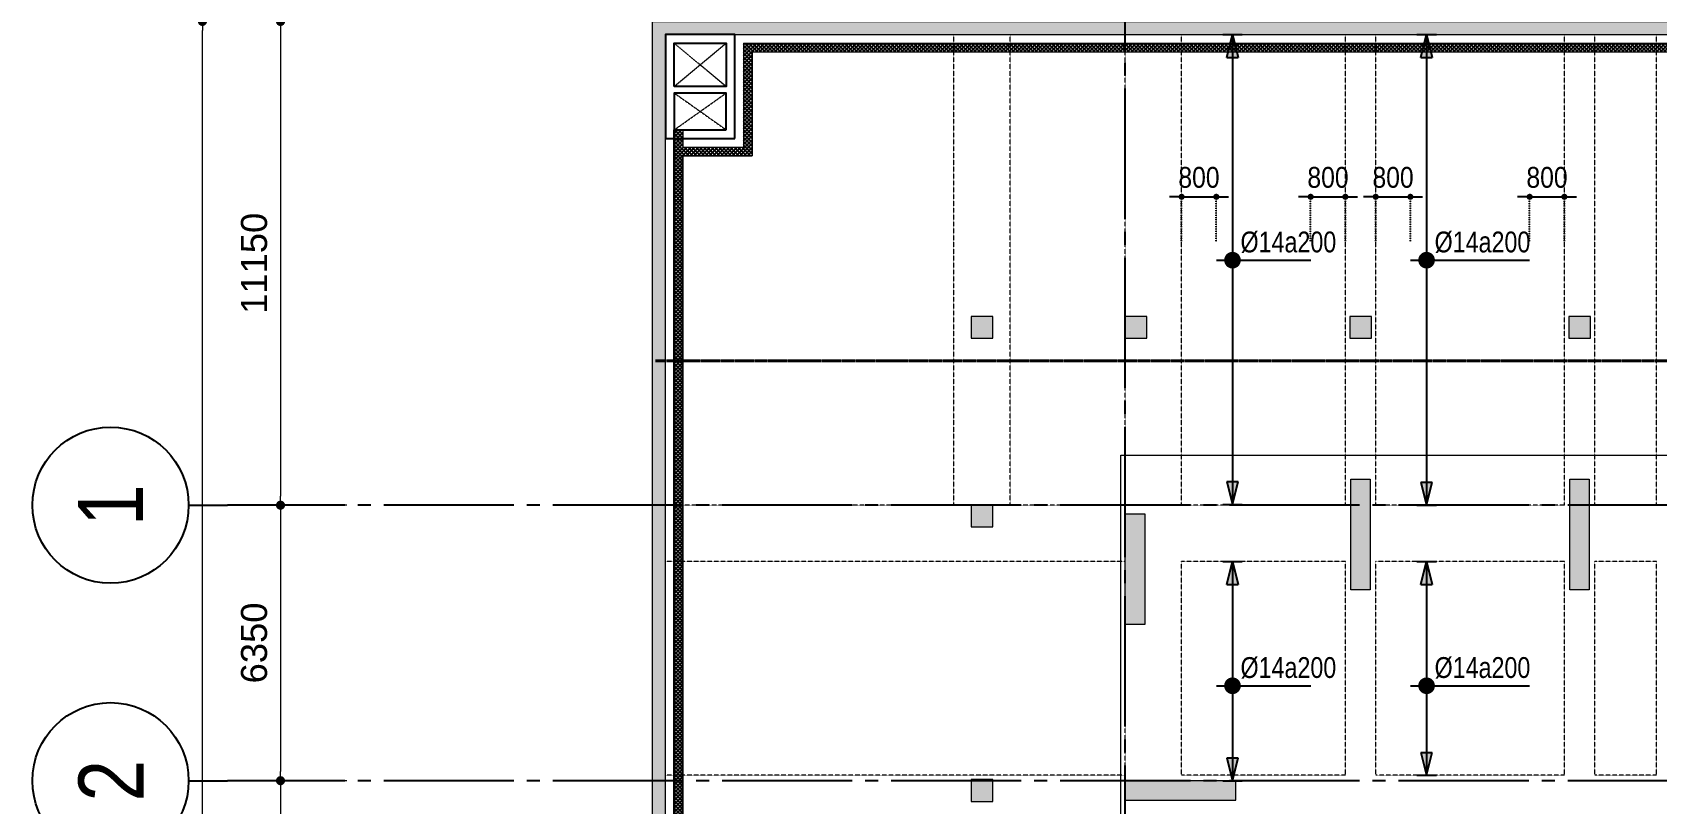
# Model space of a CAD drawing. Header units: millimetres. Extents: x -3819597 to -2591384, y 582389 to 820195.
# Drawn here: x -3114453 to -3077006, y 755356 to 773126 of the extents above; entities that cross this region are included whole.
import ezdxf
from ezdxf.enums import TextEntityAlignment as Align

# ---------------------------------------------------------------- set-up
doc = ezdxf.new("R2010")
doc.units = ezdxf.units.MM
doc.header["$MEASUREMENT"] = 0
for name, pattern in [('CENTER', [2, 1.25, -0.25, 0.25, -0.25]), ('CHG_XX_Cot_Ham 2$0$MB_Luoi truc$0$HTT Hidden 21', [3, 2, -1]), ('CHG_XX_Damsan_Ham 2$0$CHG_XX_Damsan_Ham 2$0$HIDDEN', [0.375, 0.25, -0.125]), ('CHG_XX_Luoi truc$0$MB_Luoi truc$0$Center101', [13, 10, -1, 1, -1]), ('DOT2', [0.125, 0, -0.125]), ('HIDDEN', [0.375, 0.25, -0.125])]:
    doc.linetypes.add(name, pattern=pattern)
doc.layers.get('0').update_dxf_attribs({"lineweight": 9})
doc.layers.get('Defpoints').update_dxf_attribs({"color": 10, "lineweight": 0})
for name, color, linetype in [('02HN. TEXT B', 1, 'Continuous'), ('08HN. SSS X', 6, 'Continuous'), ('12HN. GRID', 1, 'CENTER'), ('CHG_XX_Damsan_Ham 2$0$CHG_XX_Damsan_Ham 2$0$MEP-00-GENERAL-35', 2, 'Continuous'), ('CHG_XX_Luoi truc$0$Grid', 34, 'Continuous'), ('CHG_XX_Luoi truc$0$Grid Line', 8, 'CHG_XX_Luoi truc$0$MB_Luoi truc$0$Center101'), ('dim', 51, 'Continuous')]:
    doc.layers.add(name, color=color, linetype=linetype)
for name, color, linetype, lineweight in [('CHG_XX_Cot_Ham 2$0$MB_Luoi truc$0$Dim 300', 1, 'Continuous', 5), ('CHG_XX_Cot_Ham 2$0$NS-Pier-H2', 150, 'Continuous', 13), ('CHG_XX_Cot_Ham 2$0$NS-Pier-H2 @ 1', 150, 'Continuous', 13), ('CHG_XX_Cot_Ham 2$0$NS-Pier-H2 @ 150', 150, 'Continuous', 13), ("CHG_XX_Damsan_Ham 2$0$CHG_XX_Damsan_Ham 2$0$'S_General_Hidden_1 Thin", 1, 'CHG_XX_Damsan_Ham 2$0$CHG_XX_Damsan_Ham 2$0$HIDDEN', 18), ('CHG_XX_Damsan_Ham 2$0$CHG_XX_Damsan_Ham 2$0$CHG_XX_Damsan_Ham 2$0$Start net bao', 3, 'Continuous', 18), ('CHG_XX_Damsan_Ham 2$0$CHG_XX_Damsan_Ham 2$0$DBAO', 3, 'Continuous', 13), ('CHG_XX_Damsan_Ham 2$0$CHG_XX_Damsan_Ham 2$0$DMo', 9, 'CHG_XX_Damsan_Ham 2$0$CHG_XX_Damsan_Ham 2$0$HIDDEN', 9), ('CHG_XX_Damsan_Ham 2$0$CHG_XX_Damsan_Ham 2$0$DTE-MEP-H-SLAB TEXT', 3, 'Continuous', 0), ('CHG_XX_Damsan_Ham 2$0$CHG_XX_Damsan_Ham 2$0$mach ngung thi cong', 6, 'Continuous', 13), ('CHG_XX_Damsan_Ham 2$0$CHG_XX_Damsan_Ham 2$0$Start hatch', 8, 'Continuous', 25), ('CHG_XX_Damsan_Ham 2$0$CHG_XX_Damsan_Ham 2$0$Start net bao', 3, 'Continuous', 18), ('CHG_XX_Damsan_Ham 2$0$HATCH', 57, 'Continuous', 9), ('CHG_XX_Damsan_Ham 2$0$mach ngung thi cong', 6, 'Continuous', 13), ('thep chay suot', 5, 'HIDDEN', 40)]:
    doc.layers.add(name, color=color, linetype=linetype, lineweight=lineweight)
for name, color, linetype, lineweight, plot in [('CHG_XX_Cot_Ham 2$0$NS-Column-H2', 90, 'Continuous', 13, False), ('CHG_XX_Cot_Ham 2$0$NS-Column-H2 @ 1', 90, 'Continuous', 13, False), ('CHG_XX_Cot_Ham 2$0$NS-Column-H2 @ 150', 90, 'Continuous', 13, False)]:
    doc.layers.add(name, color=color, linetype=linetype, lineweight=lineweight, plot=plot)
doc.styles.add('[HN042014]STYLE', font='arial.ttf', dxfattribs={"width": 0.8})
doc.styles.add('CHG_XX_Cot_Ham 2$0$MB_Luoi truc$0$Arial_C', font='arial.ttf')
doc.styles.add('CHG_XX_Luoi truc$0$MB_Luoi truc$0$Grid A-F$0$VNI-HelveCB', font='VHELVCB_0.TTF')
doc.styles.add('MB_Luoi truc$0$Arial_C', font='arial.ttf', dxfattribs={"width": 0.85})
doc.dimstyles.new('200', dxfattribs={"dimscale": 200, "dimtxt": 2.4, "dimasz": 0.7, "dimexe": 0.0003, "dimexo": 0, "dimgap": 1, "dimtad": 1, "dimdec": 0, "dimzin": 12, "dimdsep": 46, "dimtxsty": 'MB_Luoi truc$0$Arial_C', "dimblk": 'MB_Luoi truc$0$_Dot', "dimcen": 0.5, "dimclrd": 256, "dimclre": 8, "dimclrt": 1, "dimadec": 0, "dimazin": 0, "dimtfac": 1, "dimtdec": 0, "dimtix": 1, "dimtmove": 2, "dimatfit": 3, "dimldrblk": 'MB_Luoi truc$0$HTT Arrow 30', "dimfxl": 1, "dimtolj": 1, "dimtzin": 0, "dimlwe": -1, "dimarcsym": 0})
doc.dimstyles.new('CHG_XX_Cot_Ham 2$0$MB_Luoi truc$0$Dim 300 (A1-A2)', dxfattribs={"dimscale": 300, "dimtxt": 2, "dimasz": 0.7, "dimexe": 0, "dimexo": 1, "dimgap": 1, "dimtad": 1, "dimdec": 0, "dimzin": 12, "dimdsep": 46, "dimtxsty": 'CHG_XX_Cot_Ham 2$0$MB_Luoi truc$0$Arial_C', "dimblk": 'CHG_XX_Cot_Ham 2$0$MB_Luoi truc$0$_Dot', "dimcen": 1, "dimclrd": 256, "dimclre": 256, "dimclrt": 3, "dimadec": 0, "dimazin": 0, "dimtfac": 1, "dimtdec": 0, "dimtix": 1, "dimtmove": 2, "dimatfit": 3, "dimldrblk": 'CHG_XX_Cot_Ham 2$0$MB_Luoi truc$0$HTT Arrow 30', "dimfxl": 1, "dimtolj": 1, "dimtzin": 0, "dimarcsym": 0})

# ---------------------------------------------------------------- blocks, each defined once
blk = doc.blocks.new('*U19')
at = {"layer": '12HN. GRID', "linetype": 'Continuous'}
h = blk.add_hatch(color=256, dxfattribs=at)
h.dxf.hatch_style = 1
h.paths.add_polyline_path([(-44, 1558), (44, 1558), (0, 1734)])
h = blk.add_hatch(color=256, dxfattribs=at)
h.dxf.hatch_style = 1
h.paths.add_polyline_path([(0, -1876), (44, -1700), (-44, -1700)])
at = {"layer": '08HN. SSS X', "linetype": 'ByBlock', "ltscale": 10}
for p, q in [((-124, 0), (601, 0)), ((-124, 0), (-124, 0)), ((601, 0), (601, 0))]:
    blk.add_line(p, q, dxfattribs=at)
at = {"layer": '12HN. GRID', "linetype": 'Continuous'}
for p, q in [((-75, 1734), (75, 1734)), ((-44, 1558), (0, 1734)), ((0, 1734), (0, -1876)), ((0, 1734), (44, 1558)), ((-44, 1558), (44, 1558)), ((-44, -1700), (44, -1700)), ((-44, -1700), (0, -1876)), ((0, -1876), (44, -1700)), ((-75, -1876), (75, -1876))]:
    blk.add_line(p, q, dxfattribs=at)
at = {"layer": '12HN. GRID', "linetype": 'Continuous', "const_width": 64, "flags": 128}
blk.add_lwpolyline([(-32, 0, 1), (32, 0, 1)], format="xyb", close=True, dxfattribs=at)
at = {"layer": '02HN. TEXT B', "linetype": 'ByBlock', "style": '[HN042014]STYLE', "width": 0.8, "flags": 8}
blk.add_attdef('1', text='', height=160, dxfattribs=at).set_placement((62, 140), align=Align.MIDDLE_LEFT)
blk.add_attdef('0', text='', height=160, dxfattribs=at).set_placement((1102, 160), align=Align.MIDDLE_CENTER)
at = {"layer": 'Defpoints', "color": 9, "linetype": 'ByBlock', "style": '[HN042014]STYLE', "width": 0.8, "flags": 9}
for tag, p in [('2', (1608, 1039)), ('3', (1608, 635)), ('4', (1608, 230)), ('5', (1608, -161))]:
    blk.add_attdef(tag, text='', height=250, dxfattribs=at).set_placement(p, align=Align.MIDDLE_CENTER)
blk = doc.blocks.new('MB_Luoi truc$0$_Dot')
at = {"color": 0, "linetype": 'ByBlock', "lineweight": -2}
blk.add_line((-0.5, 0), (-1, 0), dxfattribs=at)
at = {"color": 0, "linetype": 'ByBlock', "const_width": 0.5}
blk.add_lwpolyline([(-0.25, 0, 1), (0.25, 0, 1)], format="xyb", close=True, dxfattribs=at)
blk = doc.blocks.new('*D20')
at = {"layer": 'Defpoints', "color": 0, "transparency": 16777216}
for p in [(-3087156, 769339), (-3087956, 768311), (-3087156, 768311)]:
    blk.add_point(p, dxfattribs=at)
at = {"layer": 'dim', "lineweight": -2, "transparency": 16777216}
for p, q in [((-3088096, 769339), (-3088236, 769339)), ((-3087956, 769339), (-3087156, 769339)), ((-3087016, 769339), (-3086876, 769339))]:
    blk.add_line(p, q, dxfattribs=at)
at = {"layer": 'dim', "color": 8, "linetype": 'DOT2', "transparency": 16777216}
for p, q in [((-3087956, 768311), (-3087956, 769339)), ((-3087156, 768311), (-3087156, 769339))]:
    blk.add_line(p, q, dxfattribs=at)
at = {"layer": 'dim', "lineweight": -2, "transparency": 16777216, "xscale": 140, "yscale": 140, "zscale": 140}
blk.add_blockref('MB_Luoi truc$0$_Dot', (-3087956, 769339), dxfattribs=at)
at = {"layer": 'dim', "lineweight": -2, "transparency": 16777216, "xscale": 140, "yscale": 140, "zscale": 140, "rotation": 180}
blk.add_blockref('MB_Luoi truc$0$_Dot', (-3087156, 769339), dxfattribs=at)
at = {"layer": 'dim', "color": 1, "transparency": 16777216, "insert": (-3087556, 769784), "char_height": 480, "attachment_point": 5, "style": 'MB_Luoi truc$0$Arial_C'}
blk.add_mtext('\\A1;800', dxfattribs=at)
blk = doc.blocks.new('MB_Luoi truc$0$HTT Arrow 30')
blk.add_hatch(color=256).paths.add_polyline_path([(-2.5, 0.375), (-2.5, -0.375), (0, 0)])
at = {"color": 0, "linetype": 'ByBlock', "lineweight": -2}
for p, q in [((0, 0), (-2.5, 0.375)), ((-2.5, -0.375), (-2.5, 0.375)), ((0, 0), (-2.5, -0.375))]:
    blk.add_line(p, q, dxfattribs=at)
blk = doc.blocks.new('*D21')
at = {"layer": 'Defpoints', "color": 0, "transparency": 16777216}
for p in [(-3084181, 769339), (-3084981, 768311), (-3084181, 768311)]:
    blk.add_point(p, dxfattribs=at)
at = {"layer": 'dim', "lineweight": -2, "transparency": 16777216}
for p, q in [((-3085121, 769339), (-3085261, 769339)), ((-3084981, 769339), (-3084181, 769339)), ((-3084041, 769339), (-3083901, 769339))]:
    blk.add_line(p, q, dxfattribs=at)
at = {"layer": 'dim', "color": 8, "linetype": 'DOT2', "transparency": 16777216}
for p, q in [((-3084981, 768311), (-3084981, 769339)), ((-3084181, 768311), (-3084181, 769339))]:
    blk.add_line(p, q, dxfattribs=at)
at = {"layer": 'dim', "lineweight": -2, "transparency": 16777216, "xscale": 140, "yscale": 140, "zscale": 140}
blk.add_blockref('MB_Luoi truc$0$_Dot', (-3084981, 769339), dxfattribs=at)
at = {"layer": 'dim', "lineweight": -2, "transparency": 16777216, "xscale": 140, "yscale": 140, "zscale": 140, "rotation": 180}
blk.add_blockref('MB_Luoi truc$0$_Dot', (-3084181, 769339), dxfattribs=at)
at = {"layer": 'dim', "color": 1, "transparency": 16777216, "insert": (-3084581, 769784), "char_height": 480, "attachment_point": 5, "style": 'MB_Luoi truc$0$Arial_C'}
blk.add_mtext('\\A1;800', dxfattribs=at)
blk = doc.blocks.new('*U22')
at = {"layer": '12HN. GRID', "linetype": 'Continuous'}
h = blk.add_hatch(color=256, dxfattribs=at)
h.dxf.hatch_style = 1
h.paths.add_polyline_path([(-44, 1558), (44, 1558), (0, 1734)])
h = blk.add_hatch(color=256, dxfattribs=at)
h.dxf.hatch_style = 1
h.paths.add_polyline_path([(0, -1882), (44, -1706), (-44, -1706)])
at = {"layer": '08HN. SSS X', "linetype": 'ByBlock', "ltscale": 10}
for p, q in [((-124, 0), (792, 0)), ((-124, 0), (-124, 0)), ((792, 0), (792, 0))]:
    blk.add_line(p, q, dxfattribs=at)
at = {"layer": '12HN. GRID', "linetype": 'Continuous'}
for p, q in [((-75, 1734), (75, 1734)), ((-44, 1558), (0, 1734)), ((0, 1734), (0, -1882)), ((0, 1734), (44, 1558)), ((-44, 1558), (44, 1558)), ((-44, -1706), (44, -1706)), ((-44, -1706), (0, -1882)), ((0, -1882), (44, -1706)), ((-75, -1882), (75, -1882))]:
    blk.add_line(p, q, dxfattribs=at)
at = {"layer": '12HN. GRID', "linetype": 'Continuous', "const_width": 64, "flags": 128}
blk.add_lwpolyline([(-32, 0, 1), (32, 0, 1)], format="xyb", close=True, dxfattribs=at)
at = {"layer": '02HN. TEXT B', "linetype": 'ByBlock', "style": '[HN042014]STYLE', "width": 0.8, "flags": 8}
blk.add_attdef('1', text='', height=160, dxfattribs=at).set_placement((62, 140), align=Align.MIDDLE_LEFT)
blk.add_attdef('0', text='', height=160, dxfattribs=at).set_placement((1102, 160), align=Align.MIDDLE_CENTER)
at = {"layer": 'Defpoints', "color": 9, "linetype": 'ByBlock', "style": '[HN042014]STYLE', "width": 0.8, "flags": 9}
for tag, p in [('2', (1608, 1039)), ('3', (1608, 635)), ('4', (1608, 230)), ('5', (1608, -161))]:
    blk.add_attdef(tag, text='', height=250, dxfattribs=at).set_placement(p, align=Align.MIDDLE_CENTER)
blk = doc.blocks.new('*D23')
at = {"layer": 'Defpoints', "color": 0, "transparency": 16777216}
for p in [(-3082681, 769339), (-3083481, 768311), (-3082681, 768311)]:
    blk.add_point(p, dxfattribs=at)
at = {"layer": 'dim', "lineweight": -2, "transparency": 16777216}
for p, q in [((-3083621, 769339), (-3083761, 769339)), ((-3083481, 769339), (-3082681, 769339)), ((-3082541, 769339), (-3082401, 769339))]:
    blk.add_line(p, q, dxfattribs=at)
at = {"layer": 'dim', "color": 8, "linetype": 'DOT2', "transparency": 16777216}
for p, q in [((-3083481, 768311), (-3083481, 769339)), ((-3082681, 768311), (-3082681, 769339))]:
    blk.add_line(p, q, dxfattribs=at)
at = {"layer": 'dim', "lineweight": -2, "transparency": 16777216, "xscale": 140, "yscale": 140, "zscale": 140}
blk.add_blockref('MB_Luoi truc$0$_Dot', (-3083481, 769339), dxfattribs=at)
at = {"layer": 'dim', "lineweight": -2, "transparency": 16777216, "xscale": 140, "yscale": 140, "zscale": 140, "rotation": 180}
blk.add_blockref('MB_Luoi truc$0$_Dot', (-3082681, 769339), dxfattribs=at)
at = {"layer": 'dim', "color": 1, "transparency": 16777216, "insert": (-3083081, 769784), "char_height": 480, "attachment_point": 5, "style": 'MB_Luoi truc$0$Arial_C'}
blk.add_mtext('\\A1;800', dxfattribs=at)
blk = doc.blocks.new('*D30')
at = {"layer": 'Defpoints', "color": 0, "transparency": 16777216}
for p in [(-3079131, 769339), (-3079931, 768311), (-3079131, 768311)]:
    blk.add_point(p, dxfattribs=at)
at = {"layer": 'dim', "lineweight": -2, "transparency": 16777216}
for p, q in [((-3080071, 769339), (-3080211, 769339)), ((-3079931, 769339), (-3079131, 769339)), ((-3078991, 769339), (-3078851, 769339))]:
    blk.add_line(p, q, dxfattribs=at)
at = {"layer": 'dim', "color": 8, "linetype": 'DOT2', "transparency": 16777216}
for p, q in [((-3079931, 768311), (-3079931, 769339)), ((-3079131, 768311), (-3079131, 769339))]:
    blk.add_line(p, q, dxfattribs=at)
at = {"layer": 'dim', "lineweight": -2, "transparency": 16777216, "xscale": 140, "yscale": 140, "zscale": 140}
blk.add_blockref('MB_Luoi truc$0$_Dot', (-3079931, 769339), dxfattribs=at)
at = {"layer": 'dim', "lineweight": -2, "transparency": 16777216, "xscale": 140, "yscale": 140, "zscale": 140, "rotation": 180}
blk.add_blockref('MB_Luoi truc$0$_Dot', (-3079131, 769339), dxfattribs=at)
at = {"layer": 'dim', "color": 1, "transparency": 16777216, "insert": (-3079531, 769784), "char_height": 480, "attachment_point": 5, "style": 'MB_Luoi truc$0$Arial_C'}
blk.add_mtext('\\A1;800', dxfattribs=at)
blk = doc.blocks.new('CHG_XX_Cot_Ham 2$0$MB_Luoi truc$0$_Dot')
at = {"color": 0, "linetype": 'ByBlock', "lineweight": -2}
blk.add_line((-0.5, 0), (-1, 0), dxfattribs=at)
at = {"color": 0, "linetype": 'ByBlock', "const_width": 0.5}
blk.add_lwpolyline([(-0.25, 0, 1), (0.25, 0, 1)], format="xyb", close=True, dxfattribs=at)
blk = doc.blocks.new('*D999')
at = {"layer": 'CHG_XX_Cot_Ham 2$0$MB_Luoi truc$0$Dim 300', "lineweight": -2, "transparency": 16777216}
for p, q in [((-17945, 163400), (-19478, 163400)), ((-19478, 163190), (-19478, 152460)), ((-17945, 152250), (-19478, 152250))]:
    blk.add_line(p, q, dxfattribs=at)
at = {"layer": 'Defpoints', "color": 0, "transparency": 16777216}
for p in [(-17645, 163400), (-19478, 152250), (-17645, 152250)]:
    blk.add_point(p, dxfattribs=at)
at = {"layer": 'CHG_XX_Cot_Ham 2$0$MB_Luoi truc$0$Dim 300', "lineweight": -2, "transparency": 16777216, "xscale": 210, "yscale": 210, "zscale": 210}
for p, rotation in [((-19478, 163400), 90), ((-19478, 152250), 270)]:
    blk.add_blockref('CHG_XX_Cot_Ham 2$0$MB_Luoi truc$0$_Dot', p, dxfattribs=dict(at, rotation=rotation))
at = {"layer": 'CHG_XX_Cot_Ham 2$0$MB_Luoi truc$0$Dim 300', "color": 3, "transparency": 16777216, "insert": (-20085, 157825), "char_height": 600, "attachment_point": 5, "rotation": 90, "style": 'CHG_XX_Cot_Ham 2$0$MB_Luoi truc$0$Arial_C'}
blk.add_mtext('\\A1;11150', dxfattribs=at)
blk = doc.blocks.new('CHG_XX_Cot_Ham 2$0$MB_Luoi truc$0$HTT Arrow 30')
blk.add_hatch(color=256).paths.add_polyline_path([(-2.5, 0.375), (-2.5, -0.375), (0, 0)])
at = {"color": 0, "linetype": 'ByBlock', "lineweight": -2}
for p, q in [((0, 0), (-2.5, 0.375)), ((-2.5, -0.375), (-2.5, 0.375)), ((0, 0), (-2.5, -0.375))]:
    blk.add_line(p, q, dxfattribs=at)
blk = doc.blocks.new('*D1000')
at = {"layer": 'CHG_XX_Cot_Ham 2$0$MB_Luoi truc$0$Dim 300', "lineweight": -2, "transparency": 16777216}
for p, q in [((-17945, 152250), (-19478, 152250)), ((-19478, 152040), (-19478, 146110)), ((-17945, 145900), (-19478, 145900))]:
    blk.add_line(p, q, dxfattribs=at)
at = {"layer": 'Defpoints', "color": 0, "transparency": 16777216}
for p in [(-17645, 152250), (-19478, 145900), (-17645, 145900)]:
    blk.add_point(p, dxfattribs=at)
at = {"layer": 'CHG_XX_Cot_Ham 2$0$MB_Luoi truc$0$Dim 300', "lineweight": -2, "transparency": 16777216, "xscale": 210, "yscale": 210, "zscale": 210}
for p, rotation in [((-19478, 152250), 90), ((-19478, 145900), 270)]:
    blk.add_blockref('CHG_XX_Cot_Ham 2$0$MB_Luoi truc$0$_Dot', p, dxfattribs=dict(at, rotation=rotation))
at = {"layer": 'CHG_XX_Cot_Ham 2$0$MB_Luoi truc$0$Dim 300', "color": 3, "transparency": 16777216, "insert": (-20085, 149075), "char_height": 600, "attachment_point": 5, "rotation": 90, "style": 'CHG_XX_Cot_Ham 2$0$MB_Luoi truc$0$Arial_C'}
blk.add_mtext('\\A1;6350', dxfattribs=at)
blk = doc.blocks.new('*D1001')
at = {"layer": 'CHG_XX_Cot_Ham 2$0$MB_Luoi truc$0$Dim 300', "lineweight": -2, "transparency": 16777216}
for p, q in [((-17945, 145900), (-19478, 145900)), ((-19478, 145690), (-19478, 141260)), ((-17945, 141050), (-19478, 141050))]:
    blk.add_line(p, q, dxfattribs=at)
at = {"layer": 'Defpoints', "color": 0, "transparency": 16777216}
for p in [(-17645, 145900), (-19478, 141050), (-17645, 141050)]:
    blk.add_point(p, dxfattribs=at)
at = {"layer": 'CHG_XX_Cot_Ham 2$0$MB_Luoi truc$0$Dim 300', "lineweight": -2, "transparency": 16777216, "xscale": 210, "yscale": 210, "zscale": 210}
for p, rotation in [((-19478, 145900), 90), ((-19478, 141050), 270)]:
    blk.add_blockref('CHG_XX_Cot_Ham 2$0$MB_Luoi truc$0$_Dot', p, dxfattribs=dict(at, rotation=rotation))
at = {"layer": 'CHG_XX_Cot_Ham 2$0$MB_Luoi truc$0$Dim 300', "color": 3, "transparency": 16777216, "insert": (-20085, 143475), "char_height": 600, "attachment_point": 5, "rotation": 90, "style": 'CHG_XX_Cot_Ham 2$0$MB_Luoi truc$0$Arial_C'}
blk.add_mtext('\\A1;4850', dxfattribs=at)
blk = doc.blocks.new('*D1020')
at = {"layer": 'CHG_XX_Cot_Ham 2$0$MB_Luoi truc$0$Dim 300', "lineweight": -2, "transparency": 16777216}
for p, q in [((-17945, 163400), (-21278, 163400)), ((-21278, -8790), (-21278, 163190)), ((-17945, -9000), (-21278, -9000))]:
    blk.add_line(p, q, dxfattribs=at)
at = {"layer": 'Defpoints', "color": 0, "transparency": 16777216}
for p in [(-21278, 163400), (-17645, 163400), (-17645, -9000)]:
    blk.add_point(p, dxfattribs=at)
at = {"layer": 'CHG_XX_Cot_Ham 2$0$MB_Luoi truc$0$Dim 300', "lineweight": -2, "transparency": 16777216, "xscale": 210, "yscale": 210, "zscale": 210}
for p, rotation in [((-21278, 163400), 90), ((-21278, -9000), 270)]:
    blk.add_blockref('CHG_XX_Cot_Ham 2$0$MB_Luoi truc$0$_Dot', p, dxfattribs=dict(at, rotation=rotation))
at = {"layer": 'CHG_XX_Cot_Ham 2$0$MB_Luoi truc$0$Dim 300', "color": 3, "transparency": 16777216, "insert": (-21885, 77200), "char_height": 600, "attachment_point": 5, "rotation": 90, "style": 'CHG_XX_Cot_Ham 2$0$MB_Luoi truc$0$Arial_C'}
blk.add_mtext('\\A1;172400', dxfattribs=at)
blk = doc.blocks.new('*U1035')
at = {"layer": 'CHG_XX_Cot_Ham 2$0$NS-Pier-H2 @ 1'}
h = blk.add_hatch(color=256, dxfattribs=at)
h.dxf.hatch_style = 1
h.paths.add_polyline_path([(450, 0), (0, 0), (0, -2550), (450, -2550)])
at = {"layer": 'CHG_XX_Cot_Ham 2$0$NS-Pier-H2 @ 150'}
h = blk.add_hatch(color=256, dxfattribs=at)
h.dxf.hatch_style = 1
h.paths.add_polyline_path([(450, 0), (0, 0), (0, -2550), (450, -2550)])
blk = doc.blocks.new('CHG_XX_Cot_Ham 2$0$Block A_C450x2250')
at = {"layer": 'CHG_XX_Cot_Ham 2$0$NS-Pier-H2'}
blk.add_lwpolyline([(450, -2550), (0, -2550), (0, 0), (450, 0)], close=True, dxfattribs=at)
blk.add_blockref('*U1035', (0, 0), dxfattribs=at)
blk = doc.blocks.new('*U1037')
at = {"layer": 'CHG_XX_Cot_Ham 2$0$NS-Column-H2 @ 1'}
h = blk.add_hatch(color=256, dxfattribs=at)
h.dxf.hatch_style = 1
h.paths.add_polyline_path([(-250, -250), (-250, 250), (250, 250), (250, -250)])
at = {"layer": 'CHG_XX_Cot_Ham 2$0$NS-Column-H2 @ 150'}
h = blk.add_hatch(color=256, dxfattribs=at)
h.dxf.hatch_style = 1
h.paths.add_polyline_path([(-250, -250), (-250, 250), (250, 250), (250, -250)])
blk = doc.blocks.new('CHG_XX_Cot_Ham 2$0$500x500')
at = {"layer": 'CHG_XX_Cot_Ham 2$0$NS-Column-H2'}
blk.add_lwpolyline([(250, -250), (250, 250), (-250, 250), (-250, -250)], close=True, dxfattribs=at)
blk.add_blockref('*U1037', (0, 0), dxfattribs=at)
blk = doc.blocks.new('*U1030')
at = {"layer": 'CHG_XX_Luoi truc$0$Grid Line'}
blk.add_line((0, 0), (0, 608), dxfattribs=at)
at = {"layer": 'CHG_XX_Luoi truc$0$Grid', "lineweight": -2, "style": 'CHG_XX_Luoi truc$0$MB_Luoi truc$0$Grid A-F$0$VNI-HelveCB'}
for tag, p in [('GRIDSUB', (0, 617)), ('GRID', (0, -9))]:
    blk.add_attdef(tag, text='', height=5, dxfattribs=at).set_placement(p, align=Align.MIDDLE)
blk = doc.blocks.new('*U1031')
at = {"layer": 'CHG_XX_Luoi truc$0$Grid', "lineweight": -2}
blk.add_line((0, 441), (0, 438), dxfattribs=at)
blk.add_circle((0, 447), 6, dxfattribs=at)
at = {"layer": 'CHG_XX_Luoi truc$0$Grid Line'}
blk.add_line((0, 0), (0, 438), dxfattribs=at)
at = {"layer": 'CHG_XX_Luoi truc$0$Grid', "lineweight": -2, "style": 'CHG_XX_Luoi truc$0$MB_Luoi truc$0$Grid A-F$0$VNI-HelveCB'}
for tag, p in [('GRIDSUB', (0, 447)), ('GRID', (0, -9))]:
    blk.add_attdef(tag, text='', height=5, dxfattribs=at).set_placement(p, align=Align.MIDDLE)
blk = doc.blocks.new('CHG_XX_Luoi truc')
at = {"layer": 'CHG_XX_Luoi truc$0$Grid', "xscale": 300, "yscale": 300, "zscale": 300}
blk.add_blockref('*U1030', (0, -12747), dxfattribs=at)
at = {"layer": 'CHG_XX_Luoi truc$0$Grid'}
ref = blk.add_blockref('*U1031', (110703, 152250), dxfattribs=dict(at, xscale=300.0000000000013, yscale=300.0000000000013, zscale=300.0000000000013, rotation=90))
ref.add_attrib('GRIDSUB', '1', dxfattribs={"lineweight": -2, "height": 1500, "rotation": 90, "style": 'CHG_XX_Luoi truc$0$MB_Luoi truc$0$Grid A-F$0$VNI-HelveCB'}).set_placement((-23397, 152250), align=Align.MIDDLE)
ref = blk.add_blockref('*U1031', (110703, 145900), dxfattribs=dict(at, xscale=300.0000000000013, yscale=300.0000000000013, zscale=300.0000000000013, rotation=90))
ref.add_attrib('GRIDSUB', '2', dxfattribs={"lineweight": -2, "height": 1500, "rotation": 90, "style": 'CHG_XX_Luoi truc$0$MB_Luoi truc$0$Grid A-F$0$VNI-HelveCB'}).set_placement((-23397, 145900), align=Align.MIDDLE)
blk = doc.blocks.new('CHG_XX_Damsan_Ham 2$0$CHG_XX_Damsan_Ham 2$0$sdfsgdh')
at = {"layer": 'CHG_XX_Damsan_Ham 2$0$CHG_XX_Damsan_Ham 2$0$Start hatch', "ltscale": 0.5}
h = blk.add_hatch(dxfattribs=at)
h.set_pattern_fill('ANSI37', color=256, scale=500)
h.set_pattern_definition([(45, (273994.73, -7150), (-44.194174, 44.194174), []), (135, (273994.73, -7150), (-44.194174, -44.194174), [])])
h.paths.add_polyline_path([(42037, 2000), (1900, 2000), (1900, -400), (500, -400), (500, 0), (300, 0), (300, -600), (500, -600), (2100, -600), (2100, 1800), (42037, 1800)])
h = blk.add_hatch(dxfattribs=at)
h.set_pattern_fill('ANSI37', color=256, scale=500)
h.set_pattern_definition([(45, (273994.73, -8650), (-44.194174, 44.194174), []), (135, (273994.73, -8650), (-44.194174, -44.194174), [])])
h.paths.add_polyline_path([(500, -600), (300, -600), (300, -21786), (500, -21786)])
at = {"layer": 'CHG_XX_Damsan_Ham 2$0$CHG_XX_Damsan_Ham 2$0$DTE-MEP-H-SLAB TEXT', "color": 2, "ltscale": 0.5}
for p, q in [((1900, 2000), (42637, 2000)), ((1900, 2000), (1900, -400)), ((2100, 1800), (42037, 1800)), ((2100, 1800), (2100, -600)), ((500, 0), (300, 0)), ((500, 0), (500, -400)), ((500, -400), (1900, -400)), ((500, -600), (2100, -600))]:
    blk.add_line(p, q, dxfattribs=at)
at = {"layer": 'CHG_XX_Damsan_Ham 2$0$CHG_XX_Damsan_Ham 2$0$MEP-00-GENERAL-35'}
for points in [[(1700, -200), (1700, 2200), (100, 2200), (100, -200)], [(300, 1000), (300, 2000), (1500, 2000), (1500, 1000)], [(1500, 0), (1500, 850), (300, 850), (300, 0)]]:
    blk.add_lwpolyline(points, close=True, dxfattribs=at)
for points in [[(1900, -74750), (1900, -72550), (300, -72550), (300, 0)], [(2100, -74750), (2100, -72350), (500, -72350), (500, -600)]]:
    blk.add_lwpolyline(points, dxfattribs=at)
blk = doc.blocks.new('*U829')
at = {"layer": 'thep chay suot', "linetype": 'HIDDEN', "ltscale": 10}
blk.add_line((-27401, 0), (11521, 0), dxfattribs=at)
at = {"layer": 'thep chay suot', "linetype": 'ByBlock', "ltscale": 0.001}
blk.add_line((-27401, 0), (-27401, 0), dxfattribs=at)
at = {"layer": '02HN. TEXT B', "linetype": 'ByBlock', "style": '[HN042014]STYLE', "width": 0.8, "flags": 8}
blk.add_attdef('0', text='', height=160, dxfattribs=at).set_placement((-351, 260), align=Align.MIDDLE_CENTER)
blk.add_attdef('1', text='', height=160, dxfattribs=at).set_placement((152, 180), align=Align.MIDDLE_LEFT)
at = {"layer": 'Defpoints', "color": 9, "linetype": 'ByBlock', "style": '[HN042014]STYLE', "width": 0.8, "flags": 9}
for tag, p in [('2', (-12026, -1275)), ('3', (-12026, -1680)), ('4', (-12026, -2085)), ('5', (-12026, -2475))]:
    blk.add_attdef(tag, text='', height=250, dxfattribs=at).set_placement(p, align=Align.MIDDLE_CENTER)
blk = doc.blocks.new('*U835')
at = {"layer": '12HN. GRID', "linetype": 'Continuous'}
h = blk.add_hatch(color=256, dxfattribs=at)
h.dxf.hatch_style = 1
h.paths.add_polyline_path([(-44, 778), (44, 778), (0, 954)])
h = blk.add_hatch(color=256, dxfattribs=at)
h.dxf.hatch_style = 1
h.paths.add_polyline_path([(0, -730), (44, -554), (-44, -554)])
at = {"layer": '08HN. SSS X', "linetype": 'ByBlock', "ltscale": 10}
for p, q in [((-124, 0), (601, 0)), ((-124, 0), (-124, 0)), ((601, 0), (601, 0))]:
    blk.add_line(p, q, dxfattribs=at)
at = {"layer": '12HN. GRID', "linetype": 'Continuous'}
for p, q in [((-75, 954), (75, 954)), ((-44, 778), (0, 954)), ((0, 954), (0, -730)), ((0, 954), (44, 778)), ((-44, 778), (44, 778)), ((-44, -554), (44, -554)), ((-44, -554), (0, -730)), ((0, -730), (44, -554)), ((-75, -730), (75, -730))]:
    blk.add_line(p, q, dxfattribs=at)
at = {"layer": '12HN. GRID', "linetype": 'Continuous', "const_width": 64, "flags": 128}
blk.add_lwpolyline([(-32, 0, 1), (32, 0, 1)], format="xyb", close=True, dxfattribs=at)
at = {"layer": '02HN. TEXT B', "linetype": 'ByBlock', "style": '[HN042014]STYLE', "width": 0.8, "flags": 8}
blk.add_attdef('1', text='', height=160, dxfattribs=at).set_placement((62, 140), align=Align.MIDDLE_LEFT)
blk.add_attdef('0', text='', height=160, dxfattribs=at).set_placement((1102, 160), align=Align.MIDDLE_CENTER)
at = {"layer": 'Defpoints', "color": 9, "linetype": 'ByBlock', "style": '[HN042014]STYLE', "width": 0.8, "flags": 9}
for tag, p in [('2', (1608, 1039)), ('3', (1608, 635)), ('4', (1608, 230)), ('5', (1608, -161))]:
    blk.add_attdef(tag, text='', height=250, dxfattribs=at).set_placement(p, align=Align.MIDDLE_CENTER)
blk = doc.blocks.new('*U836')
at = {"layer": '12HN. GRID', "linetype": 'Continuous'}
h = blk.add_hatch(color=256, dxfattribs=at)
h.dxf.hatch_style = 1
h.paths.add_polyline_path([(-44, 778), (44, 778), (0, 954)])
h = blk.add_hatch(color=256, dxfattribs=at)
h.dxf.hatch_style = 1
h.paths.add_polyline_path([(0, -688), (44, -512), (-44, -512)])
at = {"layer": '08HN. SSS X', "linetype": 'ByBlock', "ltscale": 10}
for p, q in [((-124, 0), (792, 0)), ((-124, 0), (-124, 0)), ((792, 0), (792, 0))]:
    blk.add_line(p, q, dxfattribs=at)
at = {"layer": '12HN. GRID', "linetype": 'Continuous'}
for p, q in [((-75, 954), (75, 954)), ((-44, 778), (0, 954)), ((0, 954), (0, -688)), ((0, 954), (44, 778)), ((-44, 778), (44, 778)), ((-44, -512), (44, -512)), ((-44, -512), (0, -688)), ((0, -688), (44, -512)), ((-75, -688), (75, -688))]:
    blk.add_line(p, q, dxfattribs=at)
at = {"layer": '12HN. GRID', "linetype": 'Continuous', "const_width": 64, "flags": 128}
blk.add_lwpolyline([(-32, 0, 1), (32, 0, 1)], format="xyb", close=True, dxfattribs=at)
at = {"layer": '02HN. TEXT B', "linetype": 'ByBlock', "style": '[HN042014]STYLE', "width": 0.8, "flags": 8}
blk.add_attdef('1', text='', height=160, dxfattribs=at).set_placement((62, 140), align=Align.MIDDLE_LEFT)
blk.add_attdef('0', text='', height=160, dxfattribs=at).set_placement((1102, 160), align=Align.MIDDLE_CENTER)
at = {"layer": 'Defpoints', "color": 9, "linetype": 'ByBlock', "style": '[HN042014]STYLE', "width": 0.8, "flags": 9}
for tag, p in [('2', (1608, 1039)), ('3', (1608, 635)), ('4', (1608, 230)), ('5', (1608, -161))]:
    blk.add_attdef(tag, text='', height=250, dxfattribs=at).set_placement(p, align=Align.MIDDLE_CENTER)
blk = doc.blocks.new('CHG_XX_Cot_Ham 2')
at = {"layer": 'CHG_XX_Cot_Ham 2$0$NS-Pier-H2'}
h = blk.add_hatch(color=256, dxfattribs=at)
h.dxf.hatch_style = 1
h.paths.add_polyline_path([(99639.2, 163400), (-10900, 163400), (-10900, 85450), (-300, 85450), (-300, 84050), (32350, 84050), (32350, -9000), (103575.5, -9000), (106050, -6022), (106050, 158254.3)])
h.paths.add_polyline_path([(99533.7, 163100), (105750, 158110.4), (105750, 90450), (105650, 90450), (105750, 90450), (105750, 13850), (105750, 13722.3), (105750, -5913.6), (103434.7, -8700), (93599.8, -8700), (93299.8, -8700), (32650, -8700), (32650, 84350), (0, 84350), (0, 85750), (-10600, 85750), (-10600, 163100), (93600, 163100)], flags=16)
for p, q in [((-10900, 85450), (-10900, 163400)), ((-10600, 85750), (-10600, 163100)), ((-10600, 163100), (99533.7, 163100))]:
    blk.add_line(p, q, dxfattribs=at)
at = {"layer": 'CHG_XX_Cot_Ham 2$0$NS-Pier-H2', "linetype": 'CHG_XX_Cot_Ham 2$0$MB_Luoi truc$0$HTT Hidden 21'}
blk.add_lwpolyline([(99639.2, 163400), (106050, 158254.3), (106050, -6022), (103575.5, -9000), (32350, -9000), (32350, 84050), (-300, 84050), (-300, 85450), (-10900, 85450), (-10900, 163400)], close=True, dxfattribs=at)
at = {"layer": 'CHG_XX_Cot_Ham 2$0$NS-Column-H2'}
for p in [(-3300, 156350), (250, 156350), (5425, 156350), (10475, 156350), (-3300, 152000), (-3300, 145675)]:
    blk.add_blockref('CHG_XX_Cot_Ham 2$0$500x500', p, dxfattribs=at)
at = {"layer": 'CHG_XX_Cot_Ham 2$0$NS-Pier-H2'}
for name, p in [('CHG_XX_Luoi truc', (0, 0)), ('CHG_XX_Cot_Ham 2$0$Block A_C450x2250', (5200, 152850)), ('CHG_XX_Cot_Ham 2$0$Block A_C450x2250', (10250, 152850)), ('CHG_XX_Cot_Ham 2$0$Block A_C450x2250', (0, 152050))]:
    blk.add_blockref(name, p, dxfattribs=at)
at = {"layer": 'CHG_XX_Cot_Ham 2$0$NS-Pier-H2', "xscale": -1, "rotation": 90}
blk.add_blockref('CHG_XX_Cot_Ham 2$0$Block A_C450x2250', (0, 145900), dxfattribs=at)
at = {"layer": 'CHG_XX_Cot_Ham 2$0$MB_Luoi truc$0$Dim 300'}
for base, p1, p2, picture, middle in [((-21278.2, 163400), (-17645.1, -9000), (-17645.1, 163400), '*D1020', (-21884.5, 77200)), ((-19478.2, 152250), (-17645.1, 163400), (-17645.1, 152250), '*D999', (-20084.5, 157825)), ((-19478.2, 145900), (-17645.1, 152250), (-17645.1, 145900), '*D1000', (-20084.7, 149075)), ((-19478.2, 141050), (-17645.1, 145900), (-17645.1, 141050), '*D1001', (-20084.5, 143475))]:
    dim = blk.add_linear_dim(base=base, p1=p1, p2=p2, angle=90, dimstyle='CHG_XX_Cot_Ham 2$0$MB_Luoi truc$0$Dim 300 (A1-A2)', dxfattribs=at)
    dim.commit()
    dim.dimension.update_dxf_attribs({"geometry": picture, "text_midpoint": middle})
blk = doc.blocks.new('CHG_XX_Damsan_Ham 2', base_point=(3089256, -609981))
at = {"layer": "CHG_XX_Damsan_Ham 2$0$CHG_XX_Damsan_Ham 2$0$'S_General_Hidden_1 Thin", "ltscale": 10}
for p, q in [((-3950, 152250), (-3950, 163100)), ((-2650, 152250), (-2650, 163100)), ((0, 152250), (0, 163100)), ((1300, 152250), (1300, 163100)), ((5075, 152850), (5075, 163100)), ((5775, 152250), (5775, 163100)), ((10125, 152250), (10125, 163100)), ((10825, 152250), (10825, 163100)), ((12250, 152850), (12250, 163100)), ((12250, 152250), (12250, 163100)), ((5075, 152250), (5075, 154285)), ((-3950, 152250), (-10600, 152250)), ((0, 152250), (-2650, 152250)), ((5075, 152250), (1300, 152250)), ((10132, 152250), (5775, 152250)), ((10825, 152250), (12250, 152250)), ((0, 150950), (-10600, 150950)), ((0, 150950), (-17, 150950)), ((0, 146025), (0, 150950)), ((1300, 146025), (1300, 150950)), ((5075, 150950), (1300, 150950)), ((5075, 146025), (5075, 150950)), ((5775, 146025), (5775, 150950)), ((10132, 150950), (5775, 150950)), ((10125, 146025), (10125, 150950)), ((12250, 150950), (10825, 150950)), ((10825, 146025), (10825, 150950)), ((12250, 146025), (12250, 150950)), ((0, 146025), (-10600, 146025)), ((5075, 146025), (1300, 146025)), ((10125, 146025), (5775, 146025)), ((12250, 146025), (10825, 146025))]:
    blk.add_line(p, q, dxfattribs=at)
at = {"layer": 'CHG_XX_Damsan_Ham 2$0$CHG_XX_Damsan_Ham 2$0$CHG_XX_Damsan_Ham 2$0$Start net bao'}
for points in [[(-10900, 85450), (-10900, 163400)], [(-10600, 85750), (-10600, 163100), (99534, 163100), (105750, 158106), (105750, 128050)]]:
    blk.add_lwpolyline(points, dxfattribs=at)
at = {"layer": 'CHG_XX_Damsan_Ham 2$0$CHG_XX_Damsan_Ham 2$0$DMo'}
for p, q in [((-10400, 161900), (-9200, 162900)), ((-10400, 162900), (-9200, 161900)), ((-10400, 160900), (-9200, 161750)), ((-10400, 161750), (-9200, 160900))]:
    blk.add_line(p, q, dxfattribs=at)
at = {"layer": 'CHG_XX_Damsan_Ham 2$0$CHG_XX_Damsan_Ham 2$0$mach ngung thi cong'}
blk.add_lwpolyline([(23700, 90148), (-100, 90150), (-100, 153400), (99650, 153400), (99650, 71950), (75851, 71950), (75851, 88800), (75851, 88800), (75851, 129600), (23700, 129600)], close=True, dxfattribs=at)
at = {"layer": 'CHG_XX_Damsan_Ham 2$0$CHG_XX_Damsan_Ham 2$0$Start net bao'}
for points in [[(-10900, 85450), (-10900, 163400)], [(-10600, 85750), (-10600, 163100), (99534, 163100), (105750, 158106), (105750, 128050)]]:
    blk.add_lwpolyline(points, dxfattribs=at)
at = {"layer": 'CHG_XX_Damsan_Ham 2$0$mach ngung thi cong'}
blk.add_lwpolyline([(23900, 90148), (-100, 90150), (-100, 153400), (99650, 153400), (99650, 71950), (75549, 71950), (75549, 88800), (75549, 88800), (75549, 129500), (23900, 129500)], close=True, dxfattribs=at)
at = {"layer": 'CHG_XX_Damsan_Ham 2$0$CHG_XX_Damsan_Ham 2$0$DBAO'}
blk.add_blockref('CHG_XX_Cot_Ham 2', (0, 0), dxfattribs=at)
at = {"layer": 'CHG_XX_Damsan_Ham 2$0$CHG_XX_Damsan_Ham 2$0$DTE-MEP-H-SLAB TEXT'}
blk.add_blockref('CHG_XX_Damsan_Ham 2$0$CHG_XX_Damsan_Ham 2$0$sdfsgdh', (-10700, 160900), dxfattribs=at)
at = {"layer": 'CHG_XX_Damsan_Ham 2$0$HATCH'}
blk.add_blockref('CHG_XX_Cot_Ham 2', (0, 0), dxfattribs=at)

msp = doc.modelspace()

# ---------------------------------------------------------------- block references
at = {"layer": '08HN. SSS X', "linetype": 'Continuous'}
ref = msp.add_blockref('*U19', (-3086782.9, 767878.2), dxfattribs=dict(at, xscale=3, yscale=3, zscale=3))
ref.add_attrib('1', '%%c14a200', dxfattribs={"layer": '02HN. TEXT B', "linetype": 'ByBlock', "height": 480, "style": '[HN042014]STYLE', "width": 0.8}).set_placement((-3086597.9, 768298.2), align=Align.MIDDLE_LEFT)
ref = msp.add_blockref('*U22', (-3082307.9, 767878.2), dxfattribs=dict(at, xscale=3, yscale=3, zscale=3))
ref.add_attrib('1', '%%c14a200', dxfattribs={"layer": '02HN. TEXT B', "linetype": 'ByBlock', "height": 480, "style": '[HN042014]STYLE', "width": 0.8}).set_placement((-3082122.9, 768298.2), align=Align.MIDDLE_LEFT)
ref = msp.add_blockref('*U835', (-3086782.9, 758069.7), dxfattribs=dict(at, xscale=3, yscale=3, zscale=3))
ref.add_attrib('1', '%%c14a200', dxfattribs={"layer": '02HN. TEXT B', "linetype": 'ByBlock', "height": 480, "style": '[HN042014]STYLE', "width": 0.8}).set_placement((-3086597.9, 758489.7), align=Align.MIDDLE_LEFT)
ref = msp.add_blockref('*U836', (-3082307.9, 758069.7), dxfattribs=dict(at, xscale=3, yscale=3, zscale=3))
ref.add_attrib('1', '%%c14a200', dxfattribs={"layer": '02HN. TEXT B', "linetype": 'ByBlock', "height": 480, "style": '[HN042014]STYLE', "width": 0.8}).set_placement((-3082122.9, 758489.7), align=Align.MIDDLE_LEFT)
at = {"layer": 'dim', "ltscale": 1500}
msp.add_blockref('CHG_XX_Damsan_Ham 2', (0, 0), dxfattribs=at)
at = {"layer": 'thep chay suot', "xscale": 3, "yscale": 3, "zscale": 3}
msp.add_blockref('*U829', (-3017885.6, 765559.1), dxfattribs=at)

# ---------------------------------------------------------------- dimensions: what is measured, and where the dimension line sits
at = {"layer": 'dim'}
dim = msp.add_linear_dim(base=(-3087155.9, 769339), p1=(-3087955.9, 768311.3), p2=(-3087155.9, 768311.3), dimstyle='200', dxfattribs=at)
dim.commit()
dim.dimension.update_dxf_attribs({"geometry": '*D20', "text_midpoint": (-3087555.9, 769784.1)})
for base, p1, p2, picture, middle in [((-3084180.9, 769339), (-3084980.9, 768311.3), (-3084180.9, 768311.3), '*D21', (-3084580.9, 769784.1)), ((-3082680.9, 769339), (-3083480.9, 768311.3), (-3082680.9, 768311.3), '*D23', (-3083080.9, 769784.1)), ((-3079130.9, 769339), (-3079930.9, 768311.3), (-3079130.9, 768311.3), '*D30', (-3079530.9, 769784.1))]:
    dim = msp.add_linear_dim(base=base, p1=p1, p2=p2, dimstyle='200', override={"dimlwe": 65535}, dxfattribs=at)
    dim.commit()
    dim.dimension.update_dxf_attribs({"geometry": picture, "text_midpoint": middle})

doc.saveas('drawing.dxf')
